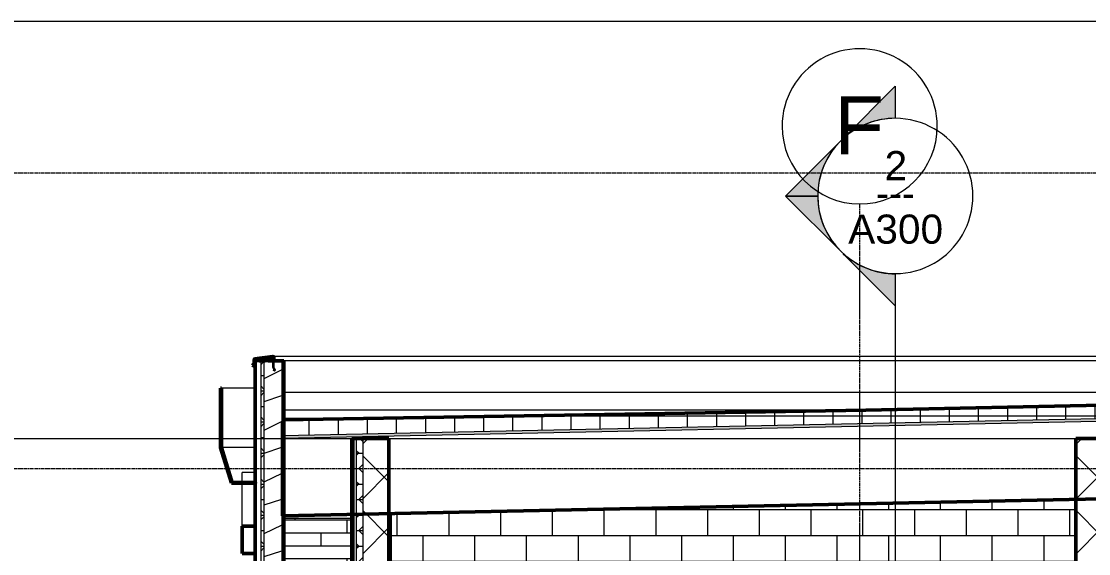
# Model space of a CAD drawing. Header units: inches. Extents: x 9609 to 15463, y -232 to 527.
# Drawn here: x 9907.9 to 10238, y 362.4 to 527 of the extents above; entities that cross this region are included whole.
import ezdxf

# ---------------------------------------------------------------- set-up
doc = ezdxf.new("R2010")
doc.units = ezdxf.units.IN
doc.header["$MEASUREMENT"] = 0
doc.linetypes.add('Aligning Line 1_8_', pattern=[0.25, 0.125, -0.125])
doc.linetypes.add('Grid Line 1_2_', pattern=[0.8749999999999999, 0.4999999999999999, -0.125, 0.125, -0.125])
for name, color, linetype, lineweight in [('0-1', 7, 'Continuous', 5), ('A-FLOR-LEVL-1', 51, 'Grid Line 1_2_', 9), ('A-GENM', 5, 'Continuous', 9), ('A-GENM-3', 5, 'Continuous', 50), ('A-ROOF', 132, 'Continuous', 13), ('A-ROOF-1', 132, 'Continuous', 50), ('A-ROOF-PATT-1', 132, 'Continuous', 9), ('A-WALL', 113, 'Continuous', 13), ('A-WALL-1', 7, 'Continuous', 13), ('A-WALL-2', 10, 'Continuous', 50), ('A-WALL-3', 113, 'Continuous', 50), ('A-WALL-PATT-3', 55, 'Continuous', 9), ('A-WALL-PATT-4', 252, 'Continuous', 9), ('A-WALL-PATT-5', 111, 'Continuous', 9), ('G-ANNO-SYMB', 111, 'Aligning Line 1_8_', 9), ('G-ANNO-SYMB-1', 9, 'Aligning Line 1_8_', 9), ('G-ANNO-SYMB-2', 147, 'Aligning Line 1_8_', 9), ('G-ANNO-SYMB-3', 111, 'Continuous', 9), ('S-GRID-1', 1, 'Grid Line 1_2_', 9), ('S-GRID-IDEN', 1, 'Continuous', 9)]:
    doc.layers.add(name, color=color, linetype=linetype, lineweight=lineweight)
doc.styles.add('Arial', font='arial.ttf', dxfattribs={"height": 8.999999999999991})
doc.styles.add('Arial_1', font='arial.ttf', dxfattribs={"height": 17.99999999999998})
doc.styles.add('Century Gothic', font='ufonts.com_century-gothic.ttf', dxfattribs={"height": 8.999999999999991})
pattern_1 = [(45, (10995.947, 72), (-8.485281374238571, 8.485281374238571), []), (135, (10995.947, 72), (-8.485281374238571, -8.48528137423857), [])]
pattern_2 = [(0, (10995.947, 72), (0, 4.798), []), (315, (10995.947, 72), (4.798426617131912, 0), [6.786, -6.786]), (45, (10995.947, 72), (4.798426617131912, 0), [6.786, -6.786])]
pattern_3 = [(0, (10995.947, 72), (0, 9), []), (90, (10995.947, 72), (-9, 5.51091059616309e-16), [])]

# ---------------------------------------------------------------- blocks, each defined once
blk = doc.blocks.new('CTR - 2nd Phase_rvt-1-BUILDING SECTION - EAST_WEST - LOOKING NORTH')
at = {"layer": 'A-FLOR-LEVL-1'}
blk.add_line((9609.49031869057, 397.9999999998068), (12558.4813005195, 397.9999999997868), dxfattribs=at)
at = {"layer": 'G-ANNO-SYMB-1'}
for p, q in [((12461.75585150602, 526.9530956233257), (9706.211851506021, 526.9530956233159)), ((12461.75585150602, 388.5918981308151), (9706.211851506021, 388.5918981308053))]:
    blk.add_line(p, q, dxfattribs=at)
blk = doc.blocks.new('CTR  - Topography_rvt-1-BUILDING SECTION - EAST_WEST - LOOKING NORTH')
at = {"layer": 'G-ANNO-SYMB-2'}
blk.add_line((12461.75585150602, 480.0000000000443), (9742.879260109356, 480.0000000000346), dxfattribs=at)
blk = doc.blocks.new('CTR - 1st Phase - Common Walls_rvt-1-BUILDING SECTION - EAST_WEST - LOOKING NORTH')
at = {"layer": 'A-WALL-PATT-3'}
h = blk.add_hatch(dxfattribs=at)
h.set_pattern_fill('FP_24', color=256, style=0, pattern_type=2)
h.set_pattern_definition([(0, (10240.177, 136), (0, 8), []), (90, (10240.177, 136), (-7.999999999999999, 8), [8, -8])])
h.paths.add_polyline_path([(10022.31439611089, 136.0000000000011), (10156.21439611077, 136.0000000000014), (10156.21439611077, 137.2412716340146), (10062.30782296413, 197.0000000000635), (10022.31439611089, 197.0000000000002), (10022.31439611089, 190.5334155932557)], flags=0)
h.paths.add_polyline_path([(10233.98939611044, 137.3749999999878), (10233.98939611044, 175.6062992125989), (10232.75827893256, 175.6373621181239), (10232.60859261556, 175.7422035396892), (10232.56182705384, 175.8031496063), (10232.56182705384, 176.1968503937011), (10232.73101121592, 176.3513432238296), (10232.90591149211, 176.3769200191691), (10233.1178342499, 176.3877195804979), (10233.98939611044, 176.3937007874022), (10233.98939611044, 263.3749999999874), (10157.46439611079, 263.3749999999872), (10157.46439611079, 260.0000000000002), (10156.21439611079, 260.0000000000002), (10156.21439611079, 256.2412716339986), (10073.89017166257, 203.8531288033135), (10167.21439611079, 144.464985972623), (10167.21439611079, 137.3749999999876), (10222.87635150602, 137.3749999999878)], flags=0)
h.paths.add_polyline_path([(10232.91268926304, 175.6810766634543), (10232.8931392926, 175.7216115034704), (10232.9116707054, 175.6828646714403)], flags=0)
h.paths.add_polyline_path([(10233.49333311832, 175.8031496062998), (10233.46231483691, 176.0994035889417), (10233.43067369174, 176.0000000000005), (10233.46391642573, 175.895564871387)], flags=0)
h.paths.add_polyline_path([(10068.21439611087, 207.4649859725754), (10068.21439611087, 214.464985972676), (10156.21439611079, 270.4649859726226), (10156.21439611079, 269.3749999999873), (10233.98939611044, 269.3749999999876), (10233.98939611044, 307.606299212599), (10232.75827893256, 307.637362118124), (10232.60859261556, 307.7422035396892), (10232.56182705384, 307.8031496062996), (10232.56182705384, 308.1968503937014), (10232.73101121592, 308.3513432238295), (10232.90591149211, 308.3769200191689), (10233.1178342499, 308.3877195804979), (10233.98939611044, 308.3937007874022), (10233.98939611044, 379.1117187498871), (10022.31439611089, 374.7018229165625), (10022.31439611089, 209.0000000000002), (10065.80223121052, 209.0000000000693)], flags=0)
h.paths.add_polyline_path([(10157.21439611079, 262.0000000000003), (10157.21439611079, 263.3749999999872), (10156.21439611079, 263.3749999999872), (10156.21439611079, 262.0000000000003)], flags=0)
h.paths.add_polyline_path([(10232.91268926304, 307.6810766634543), (10232.8931392926, 307.7216115034704), (10232.9116707054, 307.6828646714403)], flags=0)
h.paths.add_polyline_path([(10233.49333311832, 307.8031496062998), (10233.4623148369, 308.0994035889416), (10233.43234842613, 307.9947386667347), (10233.46310859765, 307.8981027381491)], flags=0)
at = {"layer": 'A-WALL-PATT-4'}
h = blk.add_hatch(dxfattribs=at)
h.set_pattern_fill('FP_19', color=256, style=0, pattern_type=2)
h.set_pattern_definition(pattern_1)
h.paths.add_polyline_path([(10241.98939611044, -1.705302565824387e-13), (10241.98939611044, 397.9999999998983), (10233.98939611044, 397.9999999998983), (10233.98939611044, -1.705302565824387e-13), (10239.02211713102, -1.705302565824387e-13)], flags=0)
at = {"layer": 'A-FLOR-LEVL-1'}
blk.add_line((9609.49031869057, 397.9999999998067), (12558.4813005195, 397.9999999997867), dxfattribs=at)
at = {"layer": 'A-WALL-1'}
blk.add_line((10022.31439611089, 374.7018229165622), (10022.31439611089, 209), dxfattribs=at)
at = {"layer": 'A-WALL-2'}
for p, q in [((10246.36439611044, 397.9999999998979), (10233.98939611044, 397.9999999998979)), ((10233.98939611044, 397.9999999998979), (10233.98939611044, -1.705302565824387e-13))]:
    blk.add_line(p, q, dxfattribs=at)
at = {"layer": 'G-ANNO-SYMB-2'}
for p, q in [((12363.33595761874, 526.9530956233252), (9706.240318690589, 526.9530956233159)), ((12428.11798462173, 526.9530956233256), (9706.240318690583, 526.9530956233159)), ((12461.75585150602, 480.0000000000442), (9706.211851506021, 480.0000000000344))]:
    blk.add_line(p, q, dxfattribs=at)
blk = doc.blocks.new('Basic Wall _ EXT - FIBER CEMENT - SMALL - ___-1820306-BUILDING SECTION - EAST_WEST - LOOKING NORTH')
at = {"layer": 'A-WALL'}
for p, q in [((9985.885143255122, 423.1119056993137), (9985.518201501298, 423.1119056993137)), ((10845.85949690323, 423.2828694004802), (9985.749676332109, 423.2828694004802)), ((9979.70097634602, 420.5963833306287), (9979.515393521026, 420.5963833306287)), ((9979.9686629864, 420.5909811719779), (9979.7098152588, 420.5909811719779)), ((9979.72854532374, 420.4150655022417), (9980.18939611043, 420.4150655022417)), ((9980.189396110434, 420.642828078581), (9980.07579181279, 420.642828078581)), ((9980.189396110434, 420.5719520895087), (9980.110093512043, 420.5719520895087)), ((9980.14386774932, 421.8287401572522), (9980.149703286945, 421.8730654661575)), ((9980.16681221757, 421.914370078512), (9980.19402859585, 421.9498391532427)), ((9984.675131612186, 422.4660916649626), (9980.207193175549, 422.4660916649626)), ((9981.693457912103, 422.2429761338886), (9980.218135802832, 422.2429761338886)), ((9980.270802282934, 421.994164462148), (9980.315127591839, 421.9999999997718)), ((9984.269751085456, 422.0787401573962), (9981.486256713431, 422.0787401573962)), ((9984.647976462255, 422.4427156807104), (9981.769154912754, 422.4427156807104)), ((9984.31514722332, 422.1562060842538), (9981.769154912754, 422.1562060842538)), ((9984.242273099879, 422.0001405755883), (9984.302140998123, 422.0411138086329)), ((9986.318098659714, 418.908405680267), (9986.25072902659, 418.908405680267))]:
    blk.add_line(p, q, dxfattribs=at)
at = {"layer": 'A-WALL', "flags": 128}
for points in [[(9980.137886914627, 422.602699647443), (9980.079375875446, 422.5882715635852), (9980.026017401397, 422.560261127016), (9979.980912013654, 422.5202959508438), (9979.946680668172, 422.4706983067856), (9979.925312458778, 422.4143501840389), (9979.918049036158, 422.3545258244386)], [(9985.768136267932, 422.8619056993132), (9985.760146100918, 422.9246053064785), (9985.736686342025, 422.9832970709795), (9985.699256570384, 423.0342293368099), (9985.650249347013, 423.0741464454861), (9985.592797279109, 423.1004968420875), (9985.530572779611, 423.1115961740559), (9985.467553321674, 423.1067349572619), (9985.407767193245, 423.0862239271782), (9985.355036003537, 423.0513741762528)], [(9985.99945743921, 423.0328694004797), (9985.992191930907, 423.0927022220819), (9985.970817706882, 423.1490573167866), (9985.936577123957, 423.1986590973258), (9985.891460384044, 423.2386245065122), (9985.838089855533, 423.2666305922477), (9985.779567650568, 423.2810495269444), (9985.74967633211, 423.282849531361)], [(9979.596091149295, 420.4530778484382), (9979.653219096941, 420.4267039741304), (9979.715122824811, 420.4154295728542)], [(9979.762362507638, 420.4971646414175), (9979.719370740771, 420.4940550623735), (9979.676964250026, 420.5017784711217)], [(9979.728545323744, 420.4150761838196), (9979.777880921269, 420.4199688434126), (9979.83751785305, 420.4400342369132)], [(9979.918049036158, 421.4394534920758), (9979.913503991093, 421.3919996713802), (9979.90003411537, 421.3462712887137), (9979.878129178529, 421.3039310445566)], [(9979.944296152538, 421.2612468091905), (9979.973100282084, 421.3169225633183), (9979.990812638349, 421.3770535861947), (9979.996789193672, 421.4394534921488)], [(9980.065127591875, 421.393674882152), (9980.060959216853, 421.3482126763022), (9980.048593094589, 421.3042664986389), (9980.028441598166, 421.2633018223565)], [(9980.315127591877, 422.0787401573961), (9980.2504228306, 422.0702216139684), (9980.190127591875, 422.0452465083422), (9980.13835089658, 422.0055168526928), (9980.09862124093, 421.9537401573961), (9980.073646135304, 421.8934449186717), (9980.065127591875, 421.8287401573961)], [(9980.09562711195, 421.2222394413145), (9980.122125536382, 421.2761063778433), (9980.138386500303, 421.3338938713061), (9980.143867749346, 421.3936748821479)], [(9984.250770836077, 422.1007889196155), (9984.201745474003, 422.0678008465051), (9984.1463470682, 422.0472407947431), (9984.08767057168, 422.040257396555)], [(9985.785015262103, 419.8497269905494), (9985.772392243125, 419.8940964280938), (9985.768136267934, 419.9400297958268)], [(9986.017376474041, 419.8994500644091), (9986.003978070126, 419.9450658317518), (9985.999457439211, 419.9923931954422)]]:
    blk.add_lwpolyline(points, dxfattribs=at)
blk = doc.blocks.new('Basic Wall _ EXT - FIBER CEMENT - SMALL - ___-1939673-BUILDING SECTION - EAST_WEST - LOOKING NORTH')
at = {"layer": 'A-WALL'}
for p, q in [((9980.315127591855, 421.9999999997718), (9980.439396110449, 421.9999999997839)), ((9980.439396110449, 421.9999999997839), (9981.486256713446, 421.9999999998856)), ((9983.262176929857, 421.9999999998856), (9983.262176929857, 421.9615172390798)), ((9983.262176929857, 421.9615172390798), (9984.087670571727, 421.9615172390798)), ((9985.68939611047, 421.9999999998856), (9985.689396110449, 419.9400297957981)), ((9985.738627277684, 419.7669840922667), (9986.147446311448, 419.1066464301595)), ((9985.768136267947, 419.9400297958268), (9985.768136267947, 421.9999999998856)), ((9986.214394572575, 419.1480945028542), (9985.805575538838, 419.8084321649974)), ((9985.920717281926, 421.9999999998856), (9985.920717281779, 419.9923931954057)), ((9985.972935233558, 419.814613666813), (9986.373881153548, 419.1909735262662)), ((9985.999457439419, 419.9923931954422), (9985.999457439291, 421.9999999998856)), ((9986.440114017361, 419.2335554492641), (9986.039168097059, 419.8571955897986)), ((9985.829814266584, 419.1187928375945), (9985.79460999828, 419.0483608001385)), ((9985.79460999828, 419.0483608001385), (9986.187544796203, 418.8519589558649)), ((9986.250729026606, 418.908405680267), (9985.829814266584, 419.1187928375945)), ((9986.147446311448, 419.1066464301595), (9986.214394572575, 419.1480945028542)), ((9986.32214292628, 418.9541105761404), (9986.250729026606, 418.908405680267))]:
    blk.add_line(p, q, dxfattribs=at)
at = {"layer": 'A-WALL', "flags": 128}
for points in [[(9980.18986137274, 421.9454967899881), (9980.244355635365, 421.9846929188001), (9980.315127591855, 421.9999999997718)], [(9984.087670571727, 421.9615172389395), (9984.167535945588, 421.9713661717078), (9984.241281527498, 421.9997014987139)]]:
    blk.add_lwpolyline(points, dxfattribs=at)
at = {"layer": 'A-WALL'}
for centre, radius, start, end in [((9986.018136267932, 419.9400297957981), 0.3287401574798423, 180, 211.7618998521628), ((9986.018136267949, 419.9400297958268), 0.2500000000007761, 180, 211.7618998523469), ((9986.249457439453, 419.9923931954057), 0.3287401574798423, 180, 212.7374625406144), ((9986.249457439419, 419.9923931954422), 0.249999999998997, 180, 212.7374625346872), ((9986.229824675254, 419.0983578435323), 0.2500000000000334, 260.2633701765376, 32.73746258307298), ((9986.229824675258, 419.0983578436646), 0.1712598425199489, 302.6192430164474, 32.73746259385951)]:
    blk.add_arc(centre, radius, start, end, dxfattribs=at)
at = {"layer": 'A-WALL-3'}
for p, q in [((9985.719295317695, 423.2810432234609), (9980.137886914641, 422.6026996474432)), ((9980.147386795448, 422.5245346637943), (9985.728795198545, 423.2028782398851)), ((9985.355036003553, 423.0513741762531), (9984.250770836092, 422.1007889196156)), ((9984.30214099814, 422.0411138086329), (9985.406406165615, 422.9916990652486)), ((9985.689396110478, 422.8619056992), (9985.68939611047, 421.9999999998856)), ((9985.768136267947, 421.9999999998856), (9985.768136267947, 422.8619056993132)), ((9985.920717282002, 423.0328694004453), (9985.920717281926, 421.9999999998856)), ((9985.999457439291, 421.9999999998856), (9985.999457439224, 423.0328694004797)), ((9979.878129178682, 421.3039310444678), (9979.405930433812, 420.5719520895087)), ((9979.405930433812, 420.5719520895087), (9979.596091149311, 420.4530778484385)), ((9979.515393521042, 420.5963833306287), (9979.944296152518, 421.2612468092133)), ((9979.637829356825, 420.5198456134513), (9979.515393521042, 420.5963833306287)), ((9980.028441598182, 421.2633018223565), (9979.642629744943, 420.6320435530654)), ((9979.642629744943, 420.6320435530654), (9979.709815258817, 420.5909811719779)), ((9979.709815258817, 420.5909811719779), (9980.09562711205, 421.2222394412619)), ((9980.075791812806, 420.642828078581), (9979.80321615381, 420.5109102259856)), ((9979.8375178531, 420.4400342368371), (9980.11009351206, 420.5719520895087)), ((9979.918049036369, 422.3545258244386), (9979.918049036174, 421.4394534920758)), ((9979.996789193883, 421.4394534921488), (9979.99678919369, 422.3545258244366)), ((9980.065127591892, 421.8287401573961), (9980.065127591892, 421.393674882152)), ((9980.11009351206, 420.5719520895087), (9980.075791812806, 420.642828078581)), ((9980.207193175565, 422.4660916649626), (9980.143178350268, 422.2670882200806)), ((9980.143178350268, 422.2670882200806), (9980.218135802848, 422.2429761338886)), ((9980.143867749362, 421.3936748821479), (9980.143867749366, 421.8287401572522)), ((9981.769154912768, 422.4427156807104), (9980.207193175565, 422.4660916649626)), ((9980.218135802848, 422.2429761338886), (9980.264300277284, 422.3864880375027)), ((9980.264300277284, 422.3864880375027), (9981.690414755345, 422.365145114064)), ((9981.486256713446, 422.0787401573962), (9980.315127591892, 422.0787401573962)), ((9980.616888057453, 422.2349462416973), (9980.616888057453, 422.1562060842538)), ((9981.690414755345, 422.2349462416973), (9980.616888057453, 422.2349462416973)), ((9980.616888057453, 422.1562060842538), (9981.769154912768, 422.1562060842538)), ((9981.486256713446, 421.9999999998856), (9981.486256713446, 422.0787401573962)), ((9981.690414755345, 422.365145114064), (9981.690414755345, 422.2349462416973)), ((9981.769154912768, 422.1562060842538), (9981.769154912768, 422.4427156807104)), ((9984.087670571695, 422.040257396555), (9983.262176929857, 422.040257396555)), ((9983.262176929857, 422.040257396555), (9983.262176929857, 421.9999999998856))]:
    blk.add_line(p, q, dxfattribs=at)
at = {"layer": 'A-WALL-3', "flags": 128}
for points in [[(9980.143867749335, 421.8287401572522), (9980.156554876889, 421.893428855867), (9980.18986137274, 421.9454967899881)], [(9984.241281527498, 421.9997014987139), (9984.272858495244, 422.0186408944833), (9984.30214099814, 422.0411138086329)]]:
    blk.add_lwpolyline(points, dxfattribs=at)
at = {"layer": 'A-WALL-3'}
for centre, radius, start, end in [((9980.168049036367, 422.3545258244386), 0.2500000000004968, 96.92953006620789, 180), ((9980.168049036374, 422.3545258244366), 0.1712598425201577, 96.92953008637937, 180), ((9985.518136267949, 422.8619056993132), 0.25, 0, 130.722876897264), ((9985.51813626796, 422.8619056992), 0.1712598425208158, 0, 130.7228768974203), ((9985.749457439419, 423.0328694004797), 0.25, 0, 96.9295300662197), ((9985.749457439482, 423.0328694004453), 0.1712598425193636, 0, 96.92953008701801), ((9979.728609958112, 420.6650655022413), 0.2500000000005085, 237.9894617063207, 295.8254891001145), ((9979.728609958138, 420.6650655021898), 0.171259842519685, 237.9894616888785, 295.8254890815457), ((9979.668049036369, 421.4394534920758), 0.25, 327.1739864372976, 0), ((9979.668049036401, 421.4394534921488), 0.3287401574816674, 327.1739864434329, 0), ((9979.815127591892, 421.393674882152), 0.25, 328.5675987198157, 0), ((9980.315127591892, 421.8287401573961), 0.25, 90, 180), ((9979.815127591883, 421.3936748821479), 0.3287401574805618, 328.5675987197596, 0), ((9984.087670571695, 422.2902573965551), 0.2500000000003919, 269.9999999999996, 310.7228768976368)]:
    blk.add_arc(centre, radius, start, end, dxfattribs=at)
blk = doc.blocks.new('077123 - Manufactured Gutters and Downspouts - 077123 - Manufactured Gutters and Downspouts-V49-BUILDING SECTION - EAST_WEST - LOOKING NORTH')
at = {"layer": 'A-GENM'}
for p, q in [((9980.189396110449, 413.5073953907599), (9969.774102424555, 413.5073953907599)), ((9980.189396110449, 395.1498046103907), (9969.774102424555, 395.1498046103907)), ((9976.214396110492, 384.353673619485), (9976.214396110492, 387.4097900481688)), ((9980.189396110449, 387.4097900481688), (9976.214396110492, 387.4097900481688)), ((9976.214396110492, 371.1036736194854), (9976.214396110492, 384.1036736194859)), ((9976.214396110492, 370.869202094415), (9976.214396110492, 371.1036736194854)), ((9980.189396110449, 371.1036736194854), (9976.214396110492, 371.1036736194854))]:
    blk.add_line(p, q, dxfattribs=at)
at = {"layer": 'A-GENM-3'}
for p, q in [((9969.77410242456, 413.5073953907597), (9969.524102424559, 413.5073953907598)), ((9969.524102424559, 413.5073953907598), (9969.524102424559, 395.1125815139933)), ((9969.77410242456, 395.1498046103906), (9969.77410242456, 413.5073953907597)), ((9969.524102424559, 395.1125815139933), (9972.87671133679, 384.1036736194858)), ((9973.061913107016, 384.353673619485), (9969.77410242456, 395.1498046103906)), ((9972.87671133679, 384.1036736194858), (9980.281377586321, 384.103673619486)), ((9980.281377586321, 384.353673619485), (9973.061913107016, 384.353673619485)), ((9980.281377586321, 384.103673619486), (9980.281377586321, 384.353673619485)), ((9976.214396110492, 370.869202094415), (9976.214396110492, 362.3557799146074)), ((9980.214396110492, 370.869202094415), (9976.214396110492, 370.869202094415)), ((9980.214396110492, 362.3557799146074), (9980.214396110492, 370.869202094415)), ((9976.214396110492, 362.3557799146074), (9980.214396110492, 362.3557799146074))]:
    blk.add_line(p, q, dxfattribs=at)
blk = doc.blocks.new('Section - Section Head - Filled-22785-BUILDING SECTION - EAST_WEST - LOOKING NORTH')
at = {"layer": 'G-ANNO-SYMB-3'}
h = blk.add_hatch(color=256, dxfattribs=at)
edge = h.paths.add_edge_path(flags=0)
edge.add_arc((10178.18939611049, 472.9348735142124), 24.03123559096272, 89.99999999999989, 132.0783950246248, ccw=False)
edge.add_line((10178.18939611049, 496.9661091051759), (10178.18939611049, 506.8759990111665))
edge.add_line((10178.18939611049, 506.8759990111665), (10162.08494075386, 490.7715436545296))
h = blk.add_hatch(color=256, dxfattribs=at)
edge = h.paths.add_edge_path(flags=0)
edge.add_line((10161.21883336202, 489.9054362626894), (10144.24827061354, 472.9348735142124))
edge.add_line((10144.24827061354, 472.9348735142124), (10154.18939611049, 472.9348735142124))
edge.add_arc((10178.18939611049, 472.934873514212), 23.99999999999891, 135.0000000000001, 179.9999999999995, ccw=False)
h = blk.add_hatch(color=256, dxfattribs=at)
edge = h.paths.add_edge_path(flags=0)
edge.add_arc((10178.18939611049, 472.9348735142123), 23.99999999999986, 180, 225.000000000001, ccw=False)
edge.add_line((10154.18939611049, 472.9348735142124), (10144.24827061354, 472.9348735142124))
edge.add_line((10144.24827061354, 472.9348735142124), (10161.21883336202, 455.9643107657351))
h = blk.add_hatch(color=256, dxfattribs=at)
edge = h.paths.add_edge_path(flags=0)
edge.add_line((10162.08494075386, 455.0982033738949), (10178.18939611049, 438.9937480172578))
edge.add_line((10178.18939611049, 438.9937480172578), (10178.18939611049, 448.9036379232484))
edge.add_arc((10178.18939611049, 472.9348735142122), 24.03123559096389, 227.9216049753765, 270, ccw=False)
for p, q in [((10162.08494075386, 490.7715436545296), (10178.18939611049, 506.8759990111665)), ((10178.18939611049, 506.8759990111665), (10178.18939611049, 496.9661091051759)), ((10144.24827061354, 472.9348735142124), (10161.21883336202, 489.9054362626894)), ((10154.18939611049, 472.9348735142124), (10144.24827061354, 472.9348735142124)), ((10161.21883336202, 455.9643107657351), (10144.24827061354, 472.9348735142124)), ((10144.24827061354, 472.9348735142124), (10154.18939611049, 472.9348735142124)), ((10178.18939611049, 438.9937480172578), (10162.08494075386, 455.0982033738949)), ((10178.18939611049, 448.9036379232484), (10178.18939611049, 438.9937480172578))]:
    blk.add_line(p, q, dxfattribs=at)
for centre, radius, start, end in [((10178.18939611049, 472.9661091051759), 23.99999999999984, 89.9999999999998, 269.9999999999994), ((10178.18939611049, 472.9348735142124), 24.03123559096272, 89.9999999999996, 132.0783950246245), ((10178.18939611049, 472.9661091051759), 24, 269.9999999999996, 90), ((10178.18939611049, 472.934873514212), 23.99999999999891, 134.9999999999998, 179.9999999999992), ((10178.18939611049, 472.9348735142123), 23.99999999999986, 179.9999999999997, 225.0000000000007), ((10178.18939611049, 472.9348735142122), 24.03123559096389, 227.9216049753762, 269.9999999999996)]:
    blk.add_arc(centre, radius, start, end, dxfattribs=at)
blk = doc.blocks.new('Grid - Grid Head - Circle-50561-BUILDING SECTION - EAST_WEST - LOOKING NORTH')
at = {"layer": 'S-GRID-IDEN'}
for radius, start, end in [(23.99999999999994, 359.9999999999994, 179.9999999999995), (23.99999999999986, 179.9999999999997, 359.9999999999992)]:
    blk.add_arc((11847.1893961105, 494.500000000149), radius, start, end, dxfattribs=at)

msp = doc.modelspace()

# ---------------------------------------------------------------- hatches: boundary and pattern name
at = {"layer": 'A-ROOF-PATT-1'}
h = msp.add_hatch(dxfattribs=at)
h.set_pattern_fill('FP_26', color=256, style=0, pattern_type=2)
h.set_pattern_definition(pattern_3)
h.paths.add_polyline_path([(9988.626896110412, 398.7553705109615), (10169.05713275602, 402.5154073032683), (9989.064396110434, 402.5154073032683), (9989.064396110434, 402.7653530556811), (9988.626896110412, 402.7562384723473), (9988.626896110412, 400.7984155932558)], flags=0)
h.paths.add_polyline_path([(10169.06439611044, 402.5144850942957), (10843.32689611043, 416.568290593259), (10843.32689611043, 420.5624884723496), (10169.06439611044, 406.5153530556815), (10169.06439611044, 402.5154073032683)], flags=0)
h = msp.add_hatch(dxfattribs=at)
h.set_pattern_fill('FP_4', color=256, style=0, pattern_type=2)
h.set_pattern_definition(pattern_2)
h.paths.add_polyline_path([(9988.626896110412, 398.0052077682015), (10843.32689611043, 415.8114577682038), (10843.32689611043, 416.5616205109638), (9988.626896110412, 398.7553705109615)], flags=0)
h = msp.add_hatch(dxfattribs=at)
h.set_pattern_fill('FP_26', color=256, style=0, pattern_type=2)
h.set_pattern_definition(pattern_3)
h.paths.add_polyline_path([(10169.06439611044, 402.5154073032683), (10169.05713275602, 406.5152515275499), (9995.045052197253, 403.6150501848438), (9989.064396110434, 403.6150501848438), (9989.064396110434, 402.5154073032683), (10169.05713275602, 402.5154532010162)], flags=0)
at = {"layer": 'A-WALL-PATT-5'}
h = msp.add_hatch(dxfattribs=at)
h.set_pattern_fill('FP_4', color=256, style=0, pattern_type=2)
h.set_pattern_definition(pattern_2)
h.paths.add_polyline_path([(9982.939396110447, 350.4999999999876), (9982.939396110447, 421.999999999886), (9981.939396110447, 421.999999999886), (9981.939396110447, 350.4999999999876)], flags=0)
h = msp.add_hatch(dxfattribs=at)
h.set_pattern_fill('FP_3', color=256, style=0, pattern_type=2)
h.set_pattern_definition([(216.87, (11002.345, 87.994), (47.98094285780206, 31.98708571402424), [7.997000000000001, -71.971]), (206.565, (11011.941, 83.196), (-15.99371410196689, -15.9941327437453), [17.881, -17.881]), (198.435, (11011.941, 75.199), (-31.9867404745119, -15.99388029266887), [10.115, -40.46099999999999])])
h.paths.add_polyline_path([(9986.071789006019, 350.4999999999876), (9988.439396110447, 350.4999999999876), (9988.439396110447, 421.999999999886), (9985.999457439222, 421.999999999886), (9986.039168097057, 419.857195589799), (9986.440114017361, 419.2335554492645), (9986.438297133524, 418.9603751122119), (9986.187544796203, 418.8519589558653), (9985.794609998278, 419.0483608001389), (9985.829814266584, 419.1187928375949), (9986.250729026604, 418.9084056802674), (9986.322142926278, 418.9541105761408), (9986.397139550501, 419.0618110766129), (9986.373881153546, 419.1909735262667), (9985.934041805207, 419.8997483422645), (9985.920717281777, 419.9923931954061), (9985.920717281777, 421.999999999886), (9985.768136267945, 421.999999999886), (9985.805575538836, 419.8084321649977), (9986.214394572573, 419.1480945028546), (9986.147446311446, 419.1066464301599), (9985.70194335165, 419.8500735240081), (9985.689396110449, 419.9400297957985), (9985.689396110449, 421.999999999886), (9982.939396110447, 421.999999999886), (9982.939396110447, 350.4999999999876)], flags=0)
h = msp.add_hatch(dxfattribs=at)
h.set_pattern_fill('FP_4', color=256, style=0, pattern_type=2)
h.set_pattern_definition(pattern_2)
h.paths.add_polyline_path([(10013.58939611043, -13.75000000000011), (10013.58939611043, 11.99999999999983), (10011.58939611043, 11.99999999999983), (10011.58939611046, -13.75000000000011)], flags=0)
h.paths.add_polyline_path([(10011.58939611043, 48.00000000000016), (10013.58939611043, 48.00000000000016), (10013.58939611043, 397.9999999998053), (10011.58939611043, 397.9999999998053), (10011.58939611043, 53.8611655932554)], flags=0)
h = msp.add_hatch(dxfattribs=at)
h.set_pattern_fill('FP_19', color=256, style=0, pattern_type=2)
h.set_pattern_definition(pattern_1)
h.paths.add_polyline_path([(10021.58939611043, -13.74999999999994), (10021.58939611043, 12), (10013.58939611043, 11.99999999999983), (10013.58939611043, -13.75000000000011), (10018.36332025602, -13.74999999999994)], flags=0)
h.paths.add_polyline_path([(10018.36332025602, 48.00000000000016), (10021.58939611043, 48.00000000000016), (10021.58939611043, 397.9999999998051), (10013.58939611043, 397.9999999998053), (10013.58939611043, 48.00000000000016)], flags=0)
h = msp.add_hatch(dxfattribs=at)
h.set_pattern_fill('FP_32', color=256, style=0, pattern_type=2)
h.set_pattern_definition([(0, (9984.627, 136.8), (0, 4), []), (90, (9984.627, 136.8), (-7.999999999999999, 8), [4, -28]), (90, (10000.627, 140.8), (-7.999999999999999, 8), [4, -28])])
h.paths.add_polyline_path([(10010.08939611043, 109.7499999999859), (10010.08939611043, 229.9999999999849), (9989.064396110445, 229.9999999999849), (9989.064396110443, 109.749999999987), (10007.59947650602, 109.7499999999861)], flags=0)
h.paths.add_polyline_path([(10007.59947650602, 231.499999999985), (10010.08939611043, 231.499999999985), (10010.08939611043, 373.2499999998846), (9989.064396110443, 373.2499999998857), (9989.064396110445, 231.499999999985), (9989.37686335935, 231.499999999985)], flags=0)

# ---------------------------------------------------------------- linework, layer by layer
at = {"layer": 'A-FLOR-LEVL-1'}
msp.add_line((9610.24031869057, 397.9999999998216), (12557.73130051951, 397.9999999998017), dxfattribs=at)
at = {"layer": 'A-ROOF'}
for p, q in [((10843.32689611043, 420.5624884723492), (10169.06439611044, 406.5153530556811)), ((10843.32689611043, 416.5616205109634), (9988.626896110414, 398.7553705109611)), ((10843.32689611043, 415.8114577682034), (9988.626896110414, 398.0052077682011)), ((9989.06439611045, 412.2729593866014), (10433.42689611042, 412.2729593866014)), ((10169.06439611044, 406.7654073032679), (9989.064396110442, 406.7654073032679)), ((10169.06439611044, 406.5153725834566), (9995.045052197256, 403.6150501849035)), ((9989.064396110438, 402.7653530556807), (9988.626896110414, 402.7562384723469)), ((9995.045052197256, 403.6150501848434), (9989.064396110438, 403.6150501848434))]:
    msp.add_line(p, q, dxfattribs=at)
at = {"layer": 'A-ROOF-1'}
for p, q in [((10843.32689611043, 420.8125427199359), (10169.06439611044, 406.7654073032678)), ((10169.06439611044, 406.7654073032679), (9995.046266865957, 403.8651051491932)), ((9989.064396110438, 403.0154073032674), (9988.626896110414, 403.0062927199336)), ((9988.626896110414, 403.0062927199336), (9988.626896110414, 373.9999999998856)), ((9995.046266865957, 403.8651051491932), (9989.064396110438, 403.8651051491932)), ((9988.626896110414, 373.9999999998856), (10843.32689611043, 391.8062499998879))]:
    msp.add_line(p, q, dxfattribs=at)
at = {"layer": 'A-WALL'}
for p, q in [((9981.486256713446, 421.9999999998856), (9980.315127591855, 421.9999999998856)), ((9980.439396110449, 421.9999999998856), (9980.43939611051, 231.4999999999848)), ((9981.939396110449, 421.9999999998856), (9981.939396110449, 230.125)), ((9982.93939611045, 421.9999999998856), (9982.93939611045, 230.125)), ((9983.262176929858, 421.9615172390798), (9983.262176929858, 421.9999999998856)), ((9984.08767057173, 421.9615172390798), (9983.262176929858, 421.9615172390798)), ((9984.087670571711, 421.9999999998856), (9984.241039540231, 421.9999999998856)), ((9985.68939611045, 419.9400297957981), (9985.68939611045, 421.9999999998856)), ((9986.14744631145, 419.1066464301595), (9985.738627277686, 419.7669840922667)), ((9985.768136267949, 421.9999999998856), (9985.768136267949, 419.9400297958268)), ((9985.80557553884, 419.8084321649974), (9986.214394572575, 419.1480945028542)), ((9985.920717281779, 419.9923931954057), (9985.920717281779, 421.9999999998856)), ((9986.37388115355, 419.1909735262662), (9985.97293523356, 419.814613666813)), ((9985.999457439226, 421.9999999998856), (9985.99945743942, 419.9923931954422)), ((9986.03916809706, 419.8571955897986), (9986.440114017365, 419.2335554492641)), ((9988.43939611045, 421.9999999998856), (9988.43939611045, 230.125)), ((10842.51439611047, 421.9999999998856), (9989.064396110434, 421.9999999998856)), ((9985.794609998282, 419.0483608001385), (9985.829814266586, 419.1187928375945)), ((9986.187544796205, 418.8519589558649), (9985.794609998282, 419.0483608001385)), ((9985.829814266586, 419.1187928375945), (9986.250729026606, 418.908405680267)), ((9986.214394572575, 419.1480945028542), (9986.14744631145, 419.1066464301595)), ((9986.250729026606, 418.908405680267), (9986.322142926281, 418.9541105761404)), ((9986.250729026591, 418.908405680267), (9986.318098659714, 418.908405680267)), ((9986.322142926303, 418.9541105760827), (9986.423808083835, 418.9541105760827)), ((10010.83939611043, 48.00000000000021), (10010.83939611043, 397.9999999998049)), ((10011.58939611044, 48.00000000000021), (10011.58939611044, 397.9999999998049)), ((10013.58939611043, 48.00000000000021), (10013.58939611043, 397.9999999998049)), ((10010.08939611043, 373.2499999998842), (9989.064396110449, 373.2499999998853))]:
    msp.add_line(p, q, dxfattribs=at)
for centre, radius, start, end in [((9980.315127591859, 421.8287401572464), 0.1712598425250667, 90.00000000106496, 137.2359671783963), ((9984.087670571727, 422.2902573964241), 0.3287401574833317, 270.0000000003167, 298.0010892835454), ((9986.01813626793, 419.9400297957972), 0.3287401574767583, 179.9999999998316, 211.7618998524053), ((9986.018136267941, 419.9400297958255), 0.2499999999927789, 179.9999999996417, 211.7618998531413), ((9986.249457439435, 419.9923931953992), 0.3287401574598018, 179.9999999988706, 212.7374625416574), ((9986.249457439413, 419.9923931954394), 0.2499999999931514, 179.9999999992575, 212.7374625351613), ((9986.229824675254, 419.0983578435328), 0.2500000000020654, 260.2633701770304, 32.73746258264904), ((9986.22982467526, 419.0983578436649), 0.1712598425198166, 302.6192430164659, 32.73746259406831)]:
    msp.add_arc(centre, radius, start, end, dxfattribs=at)
for points in [[(9985.785015262103, 419.8497269905488), (9985.779453163927, 419.8640858329625), (9985.770989770319, 419.893834343585), (9985.768136267936, 419.9246311922399), (9985.76813626793, 419.9400297958267)], [(9986.017376473812, 419.8994500643162), (9986.011475920384, 419.9141838946739), (9986.002489460074, 419.9447789032213), (9985.999457438944, 419.9765216256918), (9985.999457438946, 419.9923931954421)]]:
    msp.add_open_spline(points, degree=3, dxfattribs=at)
at = {"layer": 'A-WALL-3'}
for p, q in [((9980.189396110449, 421.9450222635414), (9980.189396110449, 230.125)), ((9983.262176929858, 421.9999999998856), (9981.486256713446, 421.9999999998856)), ((9985.68939611045, 421.9999999998856), (9984.242010245493, 421.9999999998856)), ((9985.920717281779, 421.9999999998856), (9985.768136267949, 421.9999999998856)), ((9989.064396110449, 421.9999999998856), (9985.999457439226, 421.9999999998856)), ((9989.064396110449, 230.125), (9989.064396110449, 421.9999999998856)), ((10010.08939611043, 397.9999999998049), (10010.08939611043, 48.00000000000021)), ((10021.58939611043, 397.9999999998049), (10010.08939611043, 397.9999999998049)), ((10021.58939611043, 48.00000000000021), (10021.58939611043, 397.9999999998049))]:
    msp.add_line(p, q, dxfattribs=at)
at = {"layer": 'G-ANNO-SYMB'}
for p, q in [((12461.75585150602, 526.9530956233257), (9706.240318690587, 526.9530956233159)), ((12461.75585150602, 480.0000000000442), (9706.211851506021, 480.0000000000344))]:
    msp.add_line(p, q, dxfattribs=at)
at = {"layer": 'G-ANNO-SYMB-3'}
msp.add_line((10178.1893961105, 448.9348735142126), (10178.1893961105, -160.643788526339), dxfattribs=at)
at = {"layer": 'S-GRID-1'}
msp.add_line((10167.18939611051, -159.8355747435264), (10167.18939611051, 470.5000000001494), dxfattribs=at)

# ---------------------------------------------------------------- block references
at = {"layer": '0-1'}
for name in ['CTR - 2nd Phase_rvt-1-BUILDING SECTION - EAST_WEST - LOOKING NORTH', 'CTR - 1st Phase - Common Walls_rvt-1-BUILDING SECTION - EAST_WEST - LOOKING NORTH', 'CTR  - Topography_rvt-1-BUILDING SECTION - EAST_WEST - LOOKING NORTH']:
    msp.add_blockref(name, (0, 0), dxfattribs=at)
at = {"layer": 'A-GENM'}
msp.add_blockref('077123 - Manufactured Gutters and Downspouts - 077123 - Manufactured Gutters and Downspouts-V49-BUILDING SECTION - EAST_WEST - LOOKING NORTH', (0, 0), dxfattribs=at)
at = {"layer": 'A-WALL'}
for name in ['Basic Wall _ EXT - FIBER CEMENT - SMALL - ___-1939673-BUILDING SECTION - EAST_WEST - LOOKING NORTH', 'Basic Wall _ EXT - FIBER CEMENT - SMALL - ___-1820306-BUILDING SECTION - EAST_WEST - LOOKING NORTH']:
    msp.add_blockref(name, (0, 0), dxfattribs=at)
at = {"layer": 'G-ANNO-SYMB-3'}
msp.add_blockref('Section - Section Head - Filled-22785-BUILDING SECTION - EAST_WEST - LOOKING NORTH', (0, 0), dxfattribs=at)
at = {"layer": 'S-GRID-IDEN'}
msp.add_blockref('Grid - Grid Head - Circle-50561-BUILDING SECTION - EAST_WEST - LOOKING NORTH', (-1680.000000000004, 0), dxfattribs=at)

# ---------------------------------------------------------------- texts
at = {"layer": 'G-ANNO-SYMB-3', "char_height": 8.999999999999991, "attachment_point": 1}
for s, insert, width, style in [('2', (10174.86841963474, 486.8435099743803), 8.483999999999991, 'Arial'), ('---', (10172.21710854802, 478.3368170609943), 15.45299999999999, 'Century Gothic'), ('A300', (10163.62432514655, 467.2072657850474), 35.75399999999996, 'Arial')]:
    msp.add_mtext(s, dxfattribs=dict(at, insert=insert, width=width, style=style))
at = {"layer": 'S-GRID-IDEN', "insert": (10159.30446749884, 503.7879394808074), "char_height": 17.99999999999998, "width": 18.78599999999998, "attachment_point": 1, "style": 'Arial_1'}
msp.add_mtext('F', dxfattribs=at)

doc.saveas('drawing.dxf')
